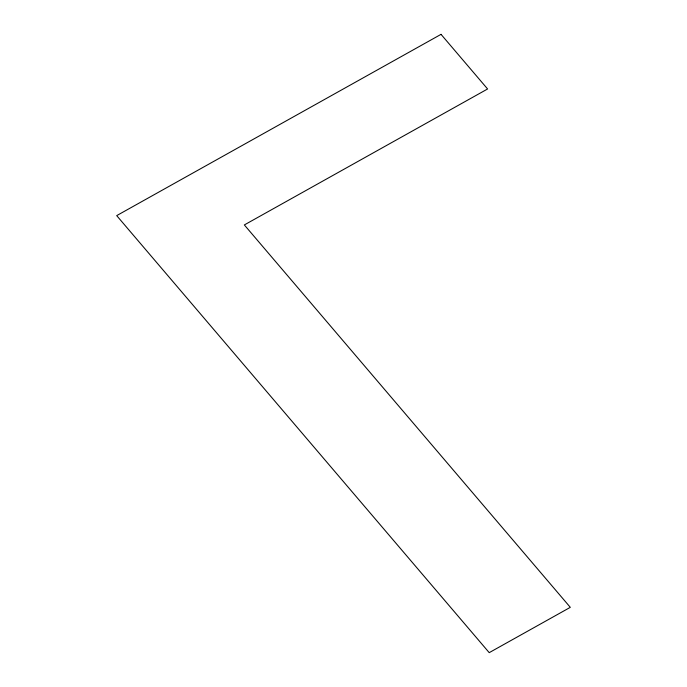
<?xml version="1.0" encoding="UTF-8"?>
<svg xmlns="http://www.w3.org/2000/svg" width="687" height="687" viewBox="0 0 687 687"><rect width="100%" height="100%" fill="white"/><g stroke="black" fill="none" stroke-linecap="round" stroke-linejoin="round"><path stroke-width="1.03" d="M441.028 34.35L116.696 215.624L489.221 652.65L570.304 607.334L244.34 224.932L487.598 88.975L441.028 34.35"/></g></svg>
